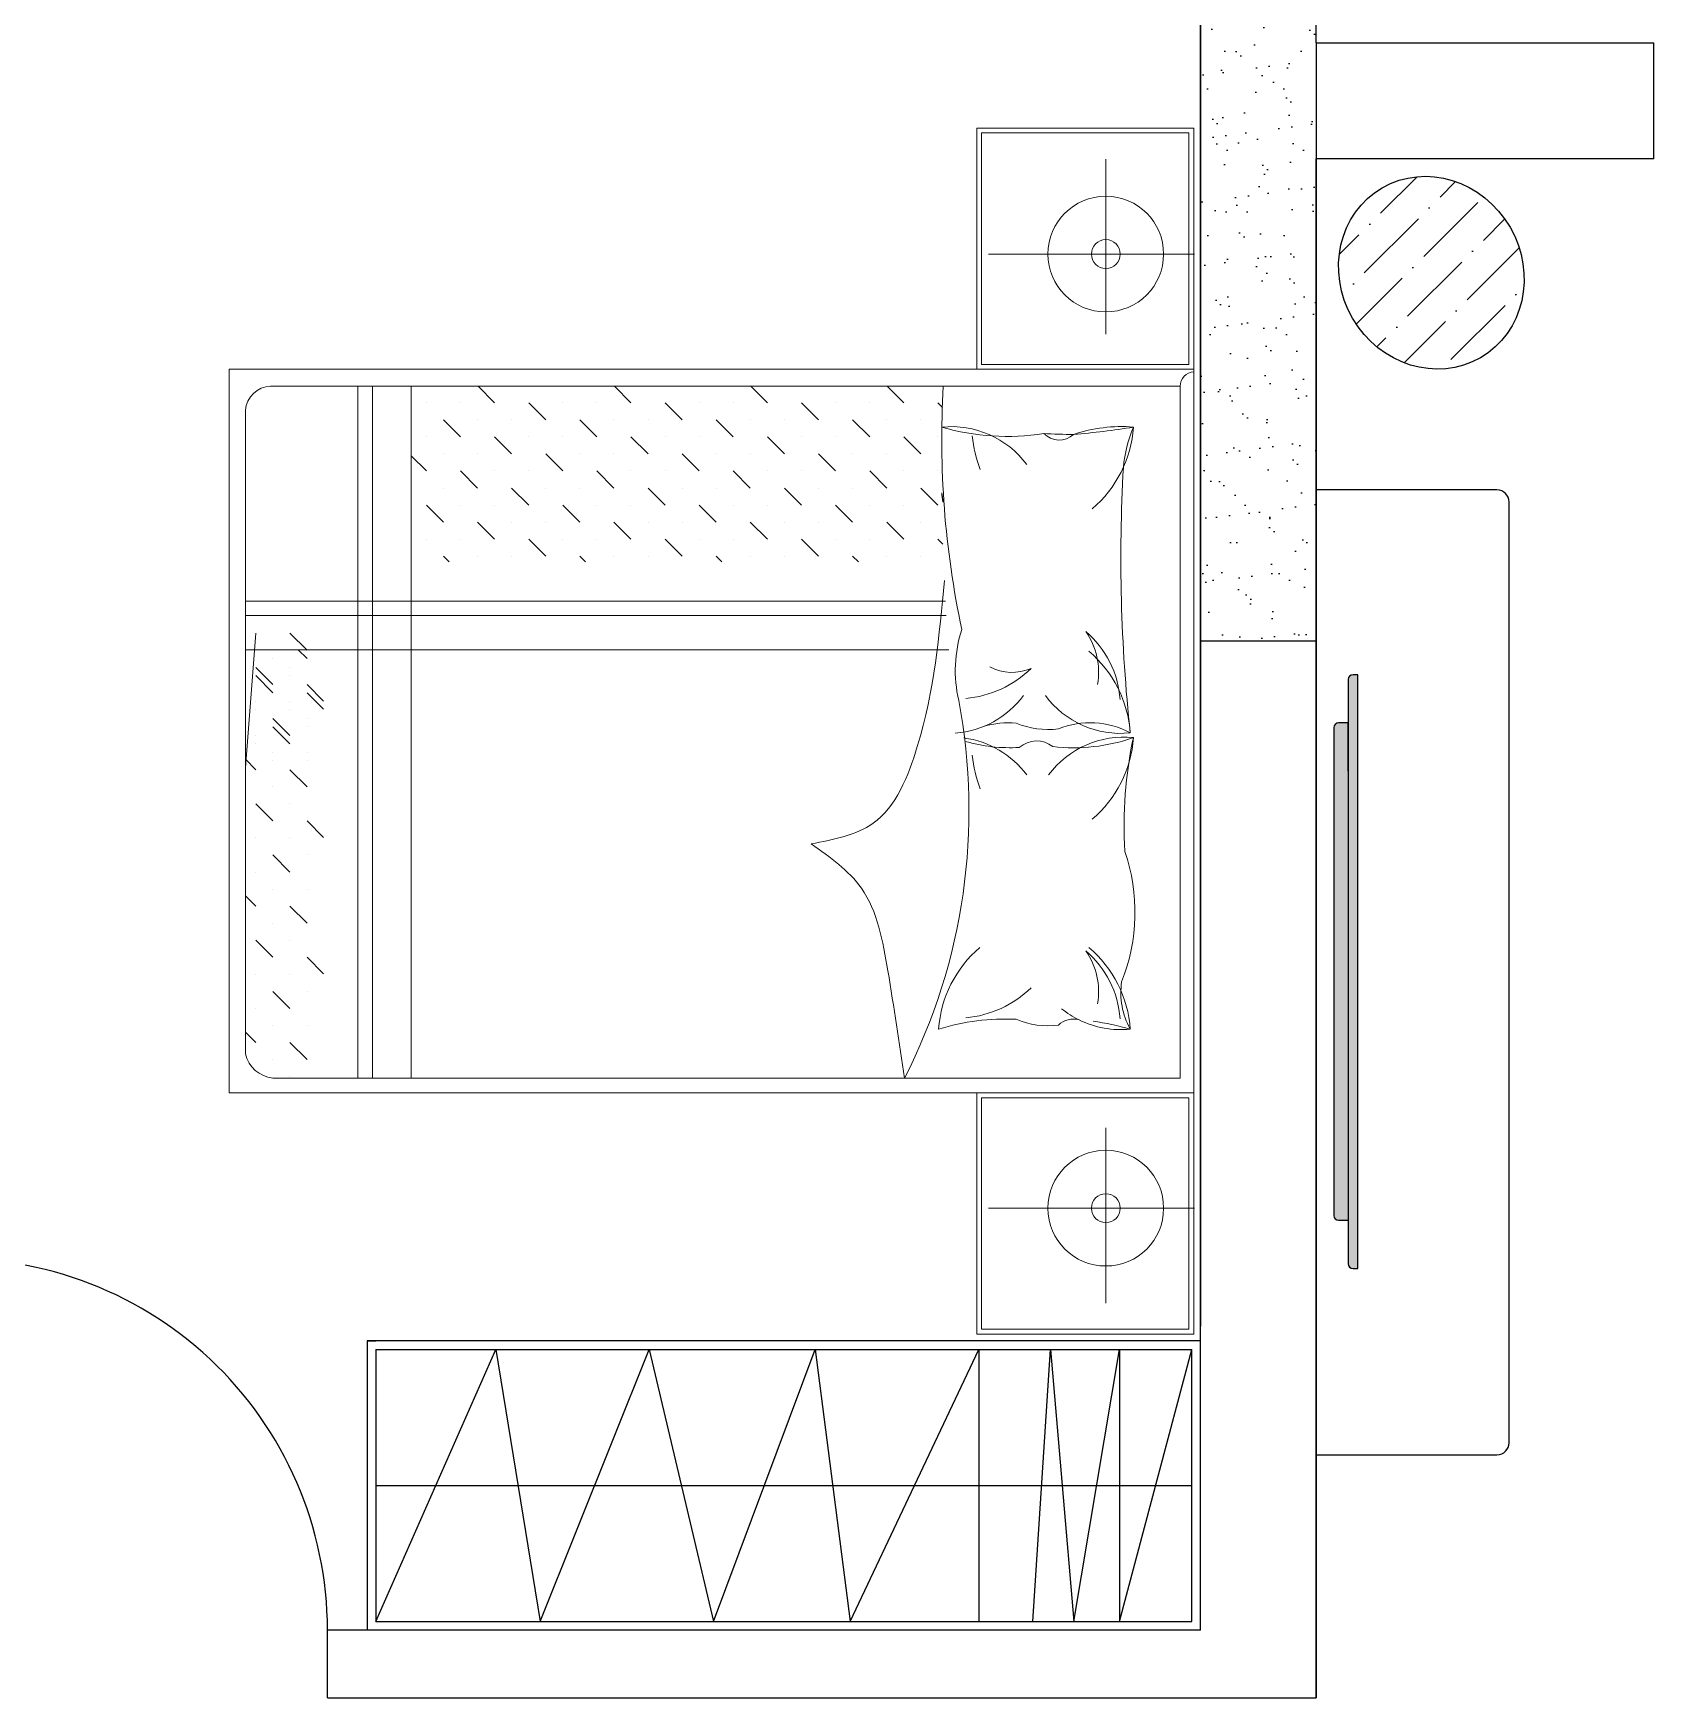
# Model space of a CAD drawing. Header units: millimetres. Extents: x 20837 to 97633253, y -10239614 to 28523936.
# Drawn here: x 27880 to 31240, y 3164 to 6615 of the extents above; entities that cross this region are included whole.
import ezdxf

# ---------------------------------------------------------------- set-up
doc = ezdxf.new("R2010")
doc.units = ezdxf.units.MM
for name, color, linetype, lineweight in [('家具', 130, 'Continuous', 20), ('细线', 8, 'Continuous', 5), ('饰线', 134, 'Continuous', 13)]:
    doc.layers.add(name, color=color, linetype=linetype, lineweight=lineweight)

# ---------------------------------------------------------------- blocks, each defined once
blk = doc.blocks.new('bad6')
at = {"layer": '家具', "color": 130}
for p, q in [((-500, 2000), (0, 2000)), ((-500, 1550), (-500, 2000)), ((0, 0), (0, 2000)), ((1500, 2000), (0, 2000)), ((1500, 0), (1500, 2000)), ((2000, 2000), (1500, 2000)), ((2000, 1550), (2000, 2000)), ((0, 1550), (-500, 1550)), ((1500, 1550), (2000, 1550)), ((0, 0), (1500, 0))]:
    blk.add_line(p, q, dxfattribs=at)
at = {"layer": '细线', "color": 8}
for p, q in [((-238.9, 2001.3), (-238.9, 1574.1)), ((1738.9, 2001.3), (1738.9, 1574.1)), ((-490, 1990), (-10, 1990)), ((-490, 1560), (-490, 1990)), ((-10, 1990), (-10, 1560)), ((0, 2000), (0, 1550)), ((35, 85.8), (35, 1971.7)), ((35, 1971.7), (600, 1971.7)), ((600, 1971.7), (1469.1, 1971.7)), ((1469.1, 1971.7), (1469.1, 90.5)), ((1500, 2000), (1500, 1550)), ((1990, 1990), (1510, 1990)), ((1510, 1990), (1510, 1560)), ((1990, 1560), (1990, 1990)), ((-72.7, 1817.5), (-435.8, 1817.5)), ((1572.7, 1817.5), (1935.8, 1817.5)), ((-10, 1560), (-490, 1560)), ((1510, 1560), (1990, 1560)), ((480.3, 1484.9), (480.3, 33.5)), ((510.6, 1486.7), (510.6, 33.5)), ((581.3, 1491.7), (581.3, 33.5)), ((69.3, 1469.3), (79, 1479.1)), ((140, 1469.3), (140, 1469.3)), ((210.7, 1469.3), (210.7, 1469.3)), ((246.1, 1434), (281.4, 1469.3)), ((352.2, 1469.3), (362.5, 1479.7)), ((104.7, 1434), (104.7, 1434)), ((140, 1398.6), (175.4, 1434)), ((316.8, 1434), (316.8, 1434)), ((387.5, 1434), (387.5, 1434)), ((35, 1364.3), (69.3, 1398.6)), ((210.7, 1398.6), (210.7, 1398.6)), ((281.4, 1398.6), (281.4, 1398.6)), ((316.8, 1363.3), (352.2, 1398.6)), ((104.7, 1363.3), (104.7, 1363.3)), ((175.4, 1363.3), (175.4, 1363.3)), ((210.7, 1327.9), (246.1, 1363.3)), ((387.5, 1363.3), (387.5, 1363.3)), ((69.3, 1327.9), (69.3, 1327.9)), ((104.7, 1292.6), (140, 1327.9)), ((281.4, 1327.9), (281.4, 1327.9)), ((352.2, 1327.9), (352.2, 1327.9)), ((175.4, 1292.6), (175.4, 1292.6)), ((246.1, 1292.6), (246.1, 1292.6)), ((281.4, 1257.2), (316.8, 1292.6)), ((387.5, 1292.6), (399.4, 1304.5)), ((69.3, 1257.2), (69.3, 1257.2)), ((140, 1257.2), (140, 1257.2)), ((175.4, 1221.8), (210.7, 1257.2)), ((352.2, 1257.2), (352.2, 1257.2)), ((69.3, 1186.5), (104.7, 1221.8)), ((246.1, 1221.8), (246.1, 1221.8)), ((316.8, 1221.8), (316.8, 1221.8)), ((352.2, 1186.5), (387.5, 1221.8)), ((140, 1186.5), (140, 1186.5)), ((210.7, 1186.5), (210.7, 1186.5)), ((246.1, 1151.1), (281.4, 1186.5)), ((104.7, 1151.1), (104.7, 1151.1)), ((140, 1115.8), (175.4, 1151.1)), ((316.8, 1151.1), (316.8, 1151.1)), ((387.5, 1151.1), (387.5, 1151.1)), ((35, 1081.5), (69.3, 1115.8)), ((210.7, 1115.8), (210.7, 1115.8)), ((281.4, 1115.8), (281.4, 1115.8)), ((316.8, 1080.4), (352.2, 1115.8)), ((104.7, 1080.4), (104.7, 1080.4)), ((175.4, 1080.4), (175.4, 1080.4)), ((210.7, 1045.1), (246.1, 1080.4)), ((387.5, 1080.4), (387.5, 1080.4)), ((69.3, 1045.1), (69.3, 1045.1)), ((104.7, 1009.7), (140, 1045.1)), ((281.4, 1045.1), (281.4, 1045.1)), ((352.2, 1045.1), (352.2, 1045.1)), ((175.4, 1009.7), (175.4, 1009.7)), ((246.1, 1009.7), (246.1, 1009.7)), ((281.4, 974.4), (316.8, 1009.7)), ((387.5, 1009.7), (399.4, 1021.6)), ((69.3, 974.4), (69.3, 974.4)), ((140, 974.4), (140, 974.4)), ((175.4, 939), (210.7, 974.4)), ((352.2, 974.4), (352.2, 974.4)), ((69.3, 903.6), (104.7, 939)), ((246.1, 939), (246.1, 939)), ((316.8, 939), (316.8, 939)), ((352.2, 903.6), (387.5, 939)), ((140, 903.6), (140, 903.6)), ((210.7, 903.6), (210.7, 903.6)), ((246.1, 868.3), (281.4, 903.6)), ((104.7, 868.3), (104.7, 868.3)), ((140, 832.9), (175.4, 868.3)), ((316.8, 868.3), (316.8, 868.3)), ((387.5, 868.3), (387.5, 868.3)), ((35, 798.6), (69.3, 832.9)), ((210.7, 832.9), (210.7, 832.9)), ((281.4, 832.9), (281.4, 832.9)), ((316.8, 797.6), (352.2, 832.9)), ((104.7, 797.6), (104.7, 797.6)), ((175.4, 797.6), (175.4, 797.6)), ((210.7, 762.2), (246.1, 797.6)), ((387.5, 797.6), (387.5, 797.6)), ((69.3, 762.2), (69.3, 762.2)), ((104.7, 726.9), (140, 762.2)), ((281.4, 762.2), (281.4, 762.2)), ((352.2, 762.2), (352.2, 762.2)), ((175.4, 726.9), (175.4, 726.9)), ((246.1, 726.9), (246.1, 726.9)), ((281.4, 691.5), (316.8, 726.9)), ((387.5, 726.9), (399.4, 738.8)), ((69.3, 691.5), (69.3, 691.5)), ((140, 691.5), (140, 691.5)), ((175.4, 656.2), (210.7, 691.5)), ((352.2, 691.5), (352.2, 691.5)), ((69.3, 620.8), (104.7, 656.2)), ((246.1, 656.2), (246.1, 656.2)), ((316.8, 656.2), (316.8, 656.2)), ((352.2, 620.8), (387.5, 656.2)), ((140, 620.8), (140, 620.8)), ((210.7, 620.8), (210.7, 620.8)), ((246.1, 585.4), (281.4, 620.8)), ((104.7, 585.4), (104.7, 585.4)), ((140, 550.1), (175.4, 585.4)), ((316.8, 585.4), (316.8, 585.4)), ((387.5, 585.4), (387.5, 585.4)), ((35, 515.8), (69.3, 550.1)), ((210.7, 550.1), (210.7, 550.1)), ((281.4, 550.1), (281.4, 550.1)), ((316.8, 514.7), (352.2, 550.1)), ((104.7, 514.7), (104.7, 514.7)), ((175.4, 514.7), (175.4, 514.7)), ((210.7, 479.4), (246.1, 514.7)), ((387.5, 514.7), (387.5, 514.7)), ((69.3, 479.4), (69.3, 479.4)), ((104.7, 444), (140, 479.4)), ((281.4, 479.4), (281.4, 479.4)), ((352.2, 479.4), (352.2, 479.4)), ((387.5, 444), (399.4, 455.9)), ((175.4, 444), (175.4, 444)), ((246.1, 444), (246.1, 444)), ((281.4, 408.7), (316.8, 444)), ((69.3, 408.7), (69.3, 408.7)), ((140, 408.7), (140, 408.7)), ((179.6, 377.5), (210.7, 408.7)), ((352.2, 408.7), (352.2, 408.7)), ((1469.1, 377.5), (35, 377.5)), ((1469.1, 296.7), (35, 296.7)), ((1469.1, 266.3), (35, 266.3)), ((653.2, 161.2), (687.6, 195.6)), ((670.4, 161.2), (704.8, 195.6)), ((936, 161.2), (970.5, 195.6)), ((1218.9, 161.2), (1253.3, 195.6)), ((547.1, 125.8), (582.5, 161.2)), ((581.3, 142.8), (599.6, 161.2)), ((723.9, 161.2), (723.9, 161.2)), ((741.1, 161.2), (741.1, 161.2)), ((794.6, 161.2), (794.6, 161.2)), ((811.8, 161.2), (811.8, 161.2)), ((830, 125.8), (865.3, 161.2)), ((1006.8, 161.2), (1006.8, 161.2)), ((1077.5, 161.2), (1077.5, 161.2)), ((1112.8, 125.8), (1148.2, 161.2)), ((1289.6, 161.2), (1289.6, 161.2)), ((1360.3, 161.2), (1360.3, 161.2)), ((1395.7, 125.8), (1431, 161.2)), ((617.8, 125.8), (617.8, 125.8)), ((635, 125.8), (635, 125.8)), ((688.6, 125.8), (688.6, 125.8)), ((705.7, 125.8), (705.7, 125.8)), ((723.9, 90.5), (759.3, 125.8)), ((741.1, 90.5), (776.4, 125.8)), ((900.7, 125.8), (900.7, 125.8)), ((971.4, 125.8), (971.4, 125.8)), ((1006.8, 90.5), (1042.1, 125.8)), ((1183.5, 125.8), (1183.5, 125.8)), ((1254.2, 125.8), (1254.2, 125.8)), ((1289.6, 90.5), (1325, 125.8)), ((1466.4, 125.8), (1466.4, 125.8)), ((582.5, 90.5), (582.5, 90.5)), ((599.6, 90.5), (599.6, 90.5)), ((617.8, 55.1), (653.2, 90.5)), ((635, 55.1), (670.4, 90.5)), ((794.6, 90.5), (794.6, 90.5)), ((811.8, 90.5), (811.8, 90.5)), ((865.3, 90.5), (865.3, 90.5)), ((900.7, 55.1), (936, 90.5)), ((1077.5, 90.5), (1077.5, 90.5)), ((1148.2, 90.5), (1148.2, 90.5)), ((1183.5, 55.1), (1218.9, 90.5)), ((1360.3, 90.5), (1360.3, 90.5)), ((1431, 90.5), (1431, 90.5)), ((825.5, 33.5), (547.1, 55.1)), ((688.6, 55.1), (688.6, 55.1)), ((705.7, 55.1), (705.7, 55.1)), ((759.3, 55.1), (759.3, 55.1)), ((776.4, 55.1), (776.4, 55.1)), ((808.4, 33.5), (830, 55.1)), ((971.4, 55.1), (971.4, 55.1)), ((1042.1, 55.1), (1042.1, 55.1)), ((1091.2, 33.5), (1112.8, 55.1)), ((1254.2, 55.1), (1254.2, 55.1)), ((1325, 55.1), (1325, 55.1)), ((1374.1, 33.5), (1395.7, 55.1)), ((1419.1, 33.5), (85, 33.5))]:
    blk.add_line(p, q, dxfattribs=at)
for centre in [(-238.9, 1817.5), (1738.9, 1817.5)]:
    blk.add_circle(centre, 29.9, dxfattribs=at)
for centre, radius, start, end in [((35, 2001.8), 30.1, 183.4299, 269.9275), ((427.2, 1849.5), 308.5, 175.3048, 198.6942), ((102.7, 1630.4), 245, 40.4189, 85.9871), ((232.5, 2147.2), 294.8, 247.5179, 264.267), ((-1495.6, 1613.5), 1636.4, 4.8098, 9.1892), ((391, 5229), 3380.3, 266.8134, 276.1602), ((770.9, 1623.8), 245, 94.0129, 139.5811), ((560.4, 1848.2), 194.3, 306.5711, 5.89), ((909.4, 1784.6), 176.7, 151.7736, 201.6983), ((956.7, 1854.9), 194.3, 174.11, 233.4289), ((945.1, 2711.4), 856.1, 257.7438, 273.6284), ((746.3, 1630.4), 245, 40.4189, 85.9871), ((406.2, 1750.5), 378.3, 353.4947, 19.1867), ((1125.5, 1490.3), 387.8, 68.2026, 108.9817), ((1385, 1623.8), 245, 94.0129, 139.5811), ((1292.3, 2005), 156.3, 261.5958, 298.9092), ((1174.5, 1848.2), 194.3, 333.7371, 5.89), ((1863.9, 1722.2), 517, 163.6046, 172.3273), ((698.8, 1643.5), 204.1, 94.0129, 139.5811), ((1360.8, 1643.5), 204.1, 94.0129, 139.5811), ((627.4, 1657.1), 145.5, 79.826, 125.2666), ((1289.4, 1657.1), 145.5, 79.826, 125.2666), ((1174.5, 1848.2), 194.3, 320.9404, 333.7371), ((1392.7, 1750.7), 45.9, 165.3506, 223.2684), ((102, 1720.7), 44.6, 314.4736, 42.1713), ((-2226.2, 1796.4), 2361.8, 357.3905, 358.8876), ((578.6, 1697.2), 168.1, 337.017, 7.5368), ((825.1, 1674), 54.7, 142.0833, 220.902), ((1192.7, 1697.2), 168.1, 337.017, 7.5368), ((-356.6, 1613.9), 495.6, 344.0243, 8.7071), ((532.1, 1623.3), 96.2, 331.3716, 24.1267), ((458.8, 1506.2), 224.6, 5.3577, 44.1648), ((1120.8, 1506.2), 224.6, 5.3577, 44.1648), ((313.1, 1497.4), 194.3, 126.5711, 185.89), ((560.4, 1490.8), 194.3, 4.3181, 53.4289), ((916.1, 1616.3), 183.4, 175.2233, 196.23), ((956.7, 1497.4), 194.3, 126.5711, 172.3641), ((454.5, 1617.7), 329.9, 343.7954, 3.5554), ((1802, 1607.6), 455.2, 176.9801, 197.479), ((119, 1778.3), 238.3, 274.4836, 291.935), ((780.9, 1778.3), 238.3, 274.4836, 291.935), ((1385, 1715.2), 245, 220.4189, 265.9871), ((624.3, 1778.2), 272.8, 251.8284, 283.1838), ((519.6, -289.8), 1786.8, 97.8585, 98.4763), ((239.1, 1721.8), 245, 274.0129, 278.3417), ((89.2, 87.6), 54.2, 181.8427, 265.5475), ((1405, 96.3), 64.4, 282.6539, 354.7939)]:
    blk.add_arc(centre, radius, start, end, dxfattribs=at)
at = {"layer": '饰线', "color": 134}
for centre in [(-238.9, 1817.5), (1738.9, 1817.5)]:
    blk.add_circle(centre, 119.9, dxfattribs=at)
for centre, radius, start, end in [((145, 3362.1), 1884.8, 266.6545, 282.0733), ((913.5, 310.3), 1223.5, 62.9912, 100.6892)]:
    blk.add_arc(centre, radius, start, end, dxfattribs=at)
for points in [[(437.9, 1482.7), (782, 1426.7), (941, 1335), (983.8, 1206.7)], [(983.8, 1206.7), (1075.5, 1310.6), (1246.7, 1365.6), (1469.1, 1400.3)]]:
    blk.add_spline(points, degree=3, dxfattribs=at)

msp = doc.modelspace()

# ---------------------------------------------------------------- hatches: boundary and pattern name
h = msp.add_hatch()
h.set_pattern_fill('AR-SAND', color=256, scale=2, style=0)
h.set_pattern_definition([(37.5, (18684.38, 0), (-3.20006, 97.88265), [0, -77.216, 0, -86.36, 0, -82.55]), (7.5, (18684.38, 0), (89.9047, 143.365), [0, -41.656, 0, -69.596, 0, -26.67]), (327.5, (18621.9, 0), (158.19847, 0.28744), [0, -25.4, 0, -91.44, 0, -119.38]), (317.5, (18621.9, 0), (152.7113, 44.5859), [0, -12.7, 0, -59.944, 0, -68.58])])
h.paths.add_polyline_path([(30539.609, 7869.473), (31239.609, 7869.473), (31239.609, 8149.473), (30539.609, 8149.473), (30299.609, 8149.473), (30299.609, 8006.173), (30299.609, 7906.173), (30299.609, 7296.173), (29831.009, 7296.173), (29831.009, 7056.173), (30299.609, 7056.173), (30299.609, 6874.244), (30299.609, 5354.473), (30539.609, 5354.473), (30539.609, 6354.473), (30539.609, 6594.473)])
h = msp.add_hatch()
h.set_pattern_fill('ANSI36', color=256, scale=20, style=0)
h.set_pattern_definition([(45, (18684.384, 0), (33.67596, 123.47852), [158.75, -31.75, 0, -31.75])])
edge = h.paths.add_edge_path()
edge.add_ellipse((30778.479, 6118.102), major_axis=(-101.75, 176.236), ratio=0.92628993, start_angle=0, end_angle=360)
h = msp.add_hatch(color=256)
h.set_gradient(color1=(0, 0, 255), one_color=1, tint=1)
h.paths.add_polyline_path([(30576.128, 4163.841, 0.41421356), (30586.128, 4153.841), (30606.128, 4153.841), (30606.128, 5084.841), (30606.128, 5184.841), (30586.128, 5184.841, 0.41421356), (30576.128, 5174.841)])
h.paths.add_polyline_path([(30606.128, 4063.841, 0.41421356), (30616.128, 4053.841), (30626.128, 4053.841), (30626.128, 5284.841), (30616.128, 5284.841, 0.41421356), (30606.128, 5274.841), (30606.128, 5084.841)])

# ---------------------------------------------------------------- linework, layer by layer
for p, q in [((30539.609, 6594.473), (30539.609, 7869.473)), ((30299.609, 3304.173), (30299.609, 7056.173)), ((30299.609, 3304.173), (30299.609, 6876.173)), ((30299.609, 6874.244), (30299.609, 3934.698)), ((30539.609, 6594.473), (31239.609, 6594.473)), ((30539.609, 6594.473), (30539.609, 6354.473)), ((31239.609, 6354.473), (31239.609, 6594.473)), ((31239.609, 6354.473), (30539.609, 6354.473)), ((30539.609, 3164.173), (30539.609, 6354.473)), ((30539.609, 6354.473), (30539.609, 6254.473)), ((30539.609, 6354.473), (30539.609, 3164.173)), ((30539.609, 5354.473), (30299.609, 5354.473)), ((30299.609, 3304.173), (30299.609, 3904.173)), ((28489.609, 3164.173), (28489.609, 3304.173)), ((30299.609, 3304.173), (28489.609, 3304.173)), ((28489.609, 3164.173), (30299.609, 3164.173)), ((30299.609, 3164.173), (30539.609, 3164.173))]:
    msp.add_line(p, q)
at = {"color": 254}
for p, q in [((30626.128, 5284.841), (30616.128, 5284.841)), ((30626.128, 4053.841), (30626.128, 5284.841)), ((30606.128, 5274.841), (30606.128, 5084.841)), ((30606.128, 5184.841), (30586.128, 5184.841)), ((30606.128, 5084.841), (30606.128, 5184.841)), ((30576.128, 5174.841), (30576.128, 4163.841)), ((30606.128, 5084.841), (30606.128, 4063.841)), ((30586.128, 4153.841), (30606.128, 4153.841)), ((30616.128, 4053.841), (30626.128, 4053.841))]:
    msp.add_line(p, q, dxfattribs=at)
at = {"color": 90}
for p, q in [((29407.613, 3904.173), (28572.188, 3904.173)), ((28572.188, 3904.173), (28572.188, 3304.173)), ((28572.188, 3904.173), (28590.188, 3904.173)), ((30299.609, 3904.173), (29407.613, 3904.173)), ((28590.188, 3886.173), (28590.188, 3322.173)), ((28590.188, 3886.173), (28590.188, 3886.173)), ((28590.188, 3886.173), (30281.609, 3886.173)), ((30281.609, 3322.173), (30281.609, 3886.173)), ((28590.188, 3604.173), (30281.609, 3604.173)), ((28590.188, 3322.173), (28590.188, 3322.173)), ((28590.188, 3322.173), (28590.188, 3322.173)), ((28590.188, 3322.173), (30281.609, 3322.173)), ((30281.609, 3322.173), (30281.609, 3322.173))]:
    msp.add_line(p, q, dxfattribs=at)
msp.add_lwpolyline([(30914.609, 5667.829), (30539.609, 5667.829), (30539.609, 3667.829), (30914.609, 3667.829, 0.41421356), (30939.609, 3692.829), (30939.609, 5642.829, 0.41421356)], format="xyb", close=True)
for points in [[(28590.188, 3322.173), (28838.795, 3886.173), (28930.964, 3322.173), (29156.541, 3886.173), (29289.946, 3322.173), (29500.97, 3886.173), (29573.738, 3322.173), (29840.549, 3886.173), (29840.549, 3322.173)], [(29952.124, 3322.173), (29988.507, 3886.173), (30037.019, 3322.173), (30131.616, 3886.173), (30131.616, 3322.173), (30281.609, 3886.173)]]:
    msp.add_lwpolyline(points, dxfattribs=at)
at = {"color": 254}
for centre, start, end in [((30616.128, 5274.841), 90, 180), ((30586.128, 5174.841), 90, 180), ((30586.128, 4163.841), 180, 270), ((30616.128, 4063.841), 180, 270)]:
    msp.add_arc(centre, 10, start, end, dxfattribs=at)
at = {"color": 42}
msp.add_arc((27719.609, 3304.173), 770, 0, 93.723125, dxfattribs=at)
msp.add_ellipse((30778.479, 6118.102), major_axis=(-101.75, 176.236), ratio=0.92628993)

# ---------------------------------------------------------------- block references
at = {"layer": '细线', "color": 8, "rotation": 270}
msp.add_blockref('bad6', (28286, 5917.918), dxfattribs=at)

doc.saveas('drawing.dxf')
